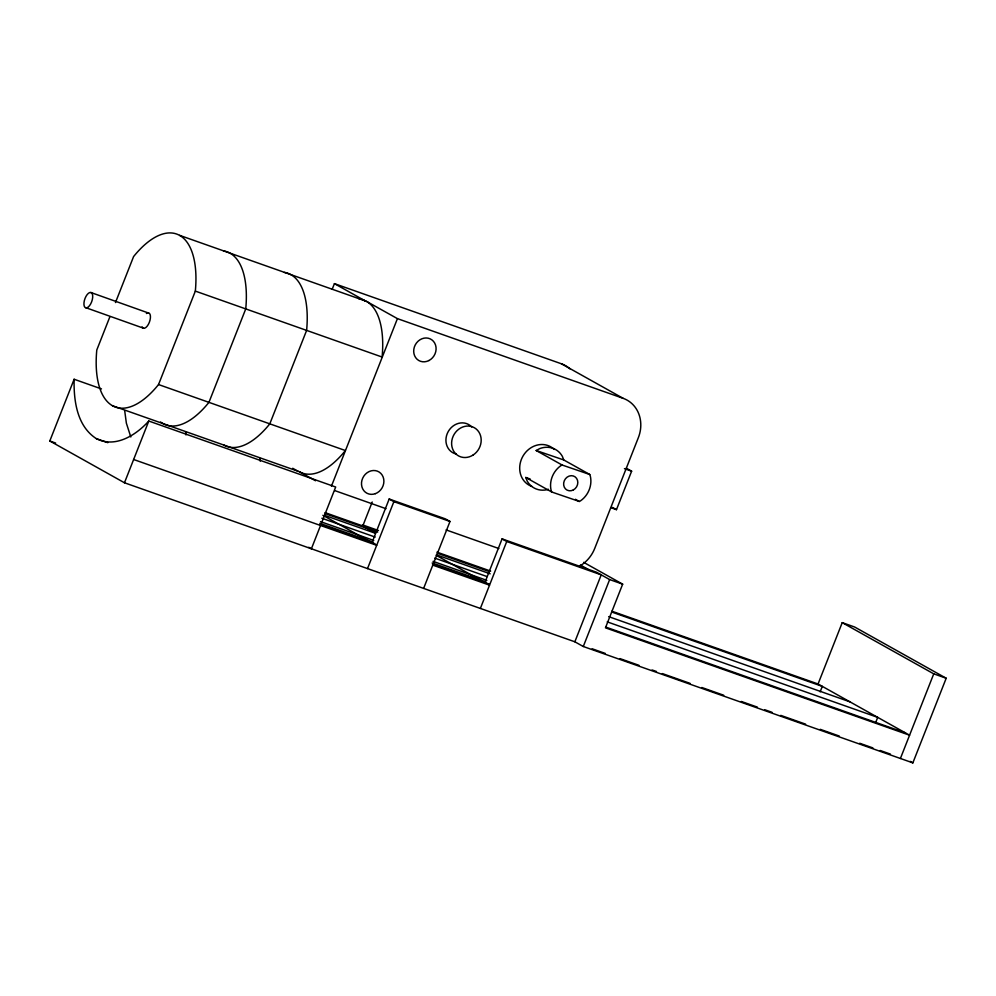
<?xml version="1.0" encoding="UTF-8"?>
<svg xmlns="http://www.w3.org/2000/svg" width="996" height="996" viewBox="0 0 996 996"><rect width="100%" height="100%" fill="white"/><g stroke="black" fill="none" stroke-linecap="round" stroke-linejoin="round"><path stroke-width="1.49" d="M331.431 486.173L397.429 318.633L366.379 301.302L179.629 235.355M583.656 562.342L622.662 584.166L605.456 627.829L909.585 735.21L818.052 683.991L842.23 622.637L854.68 627.032L946.2 678.239L912.859 762.874L583.283 646.504L574.854 641.798L124.475 482.774L49.8 440.991L74.127 379.252L101.48 388.913M109.809 316.94L96.786 350.007A91.682 41.807 -70.6 0 0 158.538 384.556L345.413 450.541A91.682 41.807 -70.6 0 1 299.385 471.731L112.511 405.758M115.474 302.56L133.601 256.557A91.682 41.807 -70.6 0 1 195.341 291.106L382.103 357.041A91.682 41.807 -70.6 0 0 366.379 301.302M158.538 384.556L195.341 291.106M124.475 482.774L148.79 421.034L335.677 487.019L311.399 548.771L308.735 547.29M372.218 502.009L362.793 525.95L375.455 533.047M371.981 542.683L389.175 499.021L445.324 518.854L449.993 521.468L423.624 588.399M367.512 568.591L393.881 501.648L389.175 499.021M484.878 582.548L502.071 538.886L596.554 572.239L609.652 579.572L622.662 584.166M480.371 608.432L506.74 541.5L502.071 538.886M610.722 507.624L616.474 509.653L631.626 471.183L626.285 468.195M574.854 641.798L601.223 574.854L506.74 541.5M583.283 646.504L609.652 579.572M820.144 691.847L822.298 686.369L611.756 612.03M875.559 722.847L877.713 717.369L607.224 621.865M900.409 758.479L933.75 673.844L842.23 622.637M332.154 289.338L334.419 283.636L561.383 363.777L623.135 398.325A32.121 28.498 -60.8 0 1 638.349 437.667L594.724 548.423A32.121 28.498 -60.8 0 1 579.709 566.064M148.79 421.034C136.153 435.078 115.275 448.461 96.301 438.614C76.891 426.101 73.629 400.467 74.127 379.252M589.732 474.482L562.118 465.02L536.172 450.503L539.757 448.586A22.024 19.547 -60.8 0 1 562.342 456.33L563.773 459.965L589.732 474.482L590.255 475.814A22.024 19.547 -60.8 0 1 580.631 500.764L579.323 501.474L551.709 491.999L525.764 477.482L527.208 481.105A22.024 19.547 -60.8 0 0 548.51 489.297M562.118 465.02L560.81 465.717A22.024 19.547 -60.8 0 0 551.186 490.667L551.709 491.999M536.172 450.503L563.773 459.965M525.764 477.482L530.121 478.976M397.429 318.633L623.135 398.325M624.442 468.655L631.626 471.183M90.81 292.488L149.4 313.342A8.08 3.685 -70.6 0 1 149.338 322.33A8.08 3.685 -70.6 0 1 143.586 328.232L84.984 307.391A8.08 3.685 -70.6 0 1 85.046 298.389A8.08 3.685 -70.6 0 1 90.81 292.488L91.657 292.949A8.08 3.685 -70.6 0 1 91.595 301.95A8.08 3.685 -70.6 0 1 85.843 307.851M933.75 673.844L946.2 678.239M393.881 501.648L449.993 521.468M334.706 490.58L386 508.695M446.096 529.909L498.859 548.535M611.893 611.208L818.052 683.991M362.494 524.88L378.492 530.532M324.995 512.604L377.335 531.092M436.958 552.145L490.679 571.106M325.319 513.687L377.646 532.163M437.269 553.216L489.534 571.667M324.559 515.343L375.343 533.271M436.435 554.847L490.157 573.821M608.681 616.649L849.924 701.831M96.301 438.614L107.829 442.672M321.845 518.244L375.206 537.081M434.742 558.109L487.044 576.572M320.538 521.63L373.724 540.417M433.048 561.358L486.845 580.357M319.841 523.323L373.039 542.098M432.189 562.989L486.011 581.988M320.214 524.406L374.857 543.704M432.501 564.06L489.223 584.092M133.638 459.505L376.687 545.31L322.891 515.306M432.799 565.13L489.534 585.162L436.198 555.32M605.705 627.057L905.439 732.894M49.8 440.991L55.652 443.058M592.147 648.782L605.307 653.438M619.935 658.593L638.946 665.303M652.094 669.959L656.489 671.503M662.34 673.57L690.116 683.38M701.807 687.501L723.743 695.245M741.285 701.445L757.371 707.123M764.679 709.7L772 712.289M780.764 715.377L805.627 724.154M820.243 729.321L839.255 736.032M859.722 743.265L872.882 747.909M880.19 750.486L890.424 754.097M143.586 328.232L142.727 327.771A8.08 3.685 -70.6 0 1 142.104 326.812M612.465 507.412L616.474 509.653M575.427 499.295L579.323 501.474M580.394 565.031L587.727 569.127M910.17 761.367L912.859 762.874M299.385 471.731L315.52 480.757M334.419 283.636L365.159 300.867A91.682 41.807 -70.6 0 0 358.635 298.638M292.7 468.269L298.041 471.257M130.812 436.983L126.368 423.175L124.687 410.651M259.832 458.359L260.205 461.148M185.567 432.14L185.941 434.928M456.143 454.014A16.16 14.342 -60.8 0 1 448.312 431.417A16.16 14.342 -60.8 0 1 471.718 426.948M561.383 363.777A32.121 28.498 -60.8 0 1 569.899 368.831M531.939 486.459A22.024 19.547 -60.8 0 1 523.199 455.72A22.024 19.547 -60.8 0 1 554.249 449.457M223.502 250.917A91.682 41.807 -70.6 0 1 245.751 308.897L208.936 402.359A91.682 41.807 -70.6 0 1 160.543 422.005M284.37 272.406A91.682 41.807 -70.6 0 1 306.619 330.398L269.804 423.848A91.682 41.807 -70.6 0 1 223.776 445.038M146.4 313.516A8.08 3.685 -70.6 0 1 148.553 312.881M428.915 360.54A12.238 10.856 -60.8 0 0 431.94 339.91A12.238 10.856 -60.8 0 0 413.826 349.26A12.238 10.856 -60.8 0 0 428.915 360.54M375.318 493.68A12.238 10.856 -60.8 0 0 380.808 473.374A12.238 10.856 -60.8 0 0 361.946 480.234A12.238 10.856 -60.8 0 0 375.318 493.68M473.112 455.023A16.16 14.342 -60.8 0 0 474.457 427.782A16.16 14.342 -60.8 0 0 451.624 442.56A16.16 14.342 -60.8 0 0 473.112 455.023M573.323 489.957A7.756 6.872 -60.8 0 0 575.14 476.885A7.756 6.872 -60.8 0 0 563.699 482.886A7.756 6.872 -60.8 0 0 573.323 489.957"/></g></svg>
